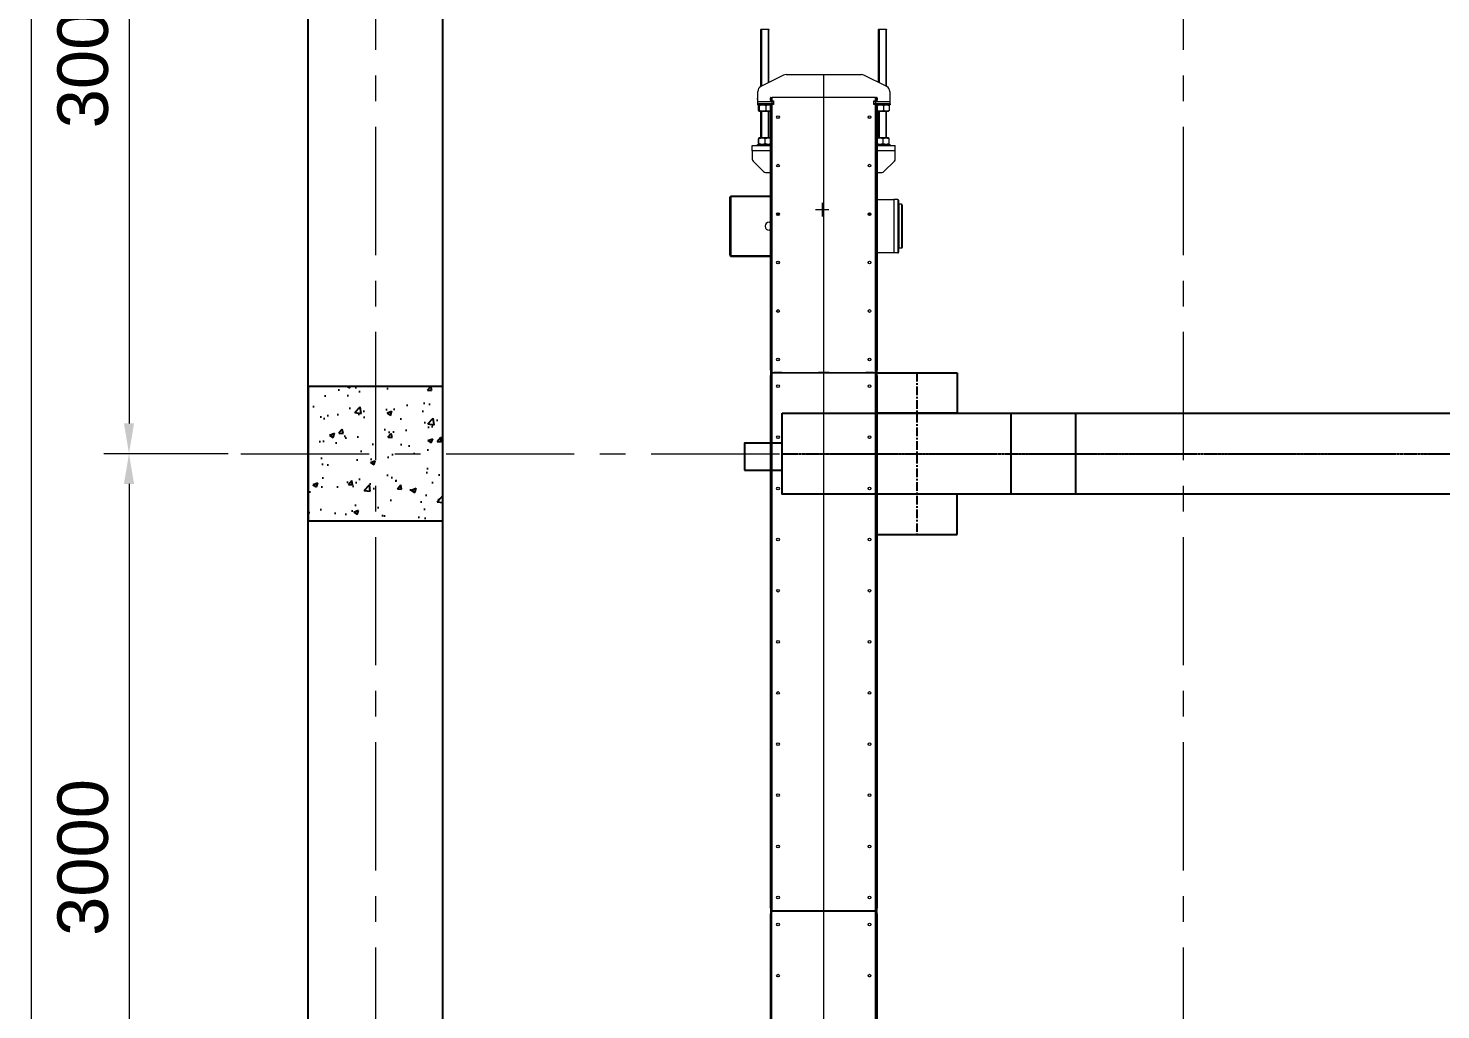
# Model space of a CAD drawing. Header units: millimetres. Extents: x 3220 to 226993, y 817 to 176024.
# Drawn here: x 6011 to 11256, y 168726 to 172372 of the extents above; entities that cross this region are included whole.
import ezdxf

# ---------------------------------------------------------------- set-up
doc = ezdxf.new("R2010")
doc.units = ezdxf.units.MM
for name, pattern in [('AXES', [50.8, 31.75, -6.35, 6.35, -6.35]), ('AXES2', [1.125, 0.75, -0.125, 0.125, -0.125]), ('CENTER', [10.16, 6.35, -1.27, 1.27, -1.27])]:
    doc.linetypes.add(name, pattern=pattern)
doc.layers.add('Axe', color=1, linetype='AXES', lineweight=9)
doc.layers.add('Gewinde(DIN)', color=160, linetype='Continuous', lineweight=25)
doc.layers.add('AXES', color=1, linetype='AXES2')
for name, color, linetype, lineweight, true_color in [('Mittelpunktmarkierung(DIN)', 7, 'Continuous', 25, 0x3f3f3f), ('Sichtbare Kanten(DIN)', 7, 'Continuous', 50, 0x3f3f3f), ('Sichtbare tangentiale Kanten(DIN)', 7, 'Continuous', 50, 0x3f3f3f)]:
    doc.layers.add(name, color=color, linetype=linetype, lineweight=lineweight, true_color=true_color)
doc.styles.add('ARIAL_BOLD', font='arial.ttf')
doc.dimstyles.new('ECHE 75', dxfattribs={"dimscale": 75, "dimtxt": 2.5, "dimasz": 1.5, "dimexe": 1.25, "dimexo": 0.625, "dimgap": 1, "dimtad": 1, "dimdec": 0, "dimtxsty": 'ARIAL_BOLD', "dimcen": 2.5, "dimclrd": 4, "dimclre": 4, "dimclrt": 6, "dimadec": 0, "dimazin": 0, "dimtfac": 1, "dimtdec": 0, "dimtmove": 0, "dimatfit": 3, "dimfxl": 1, "dimlwd": 13, "dimlwe": 13, "dimarcsym": 0})

# ---------------------------------------------------------------- blocks, each defined once
blk = doc.blocks.new('*D652')
at = {"color": 4, "lineweight": 13, "transparency": 16777216}
for p, q in [((6753.1, 173791.8), (6291, 173791.8)), ((6384.8, 173679.3), (6384.8, 170904.3)), ((6753.1, 170791.8), (6291, 170791.8))]:
    blk.add_line(p, q, dxfattribs=at)
at = {"color": 4, "transparency": 16777216}
for points in [[(6366, 173679.3), (6403.5, 173679.3), (6384.8, 173791.8)], [(6366, 170904.3), (6403.5, 170904.3), (6384.8, 170791.8)]]:
    blk.add_solid(points, dxfattribs=at)
at = {"layer": 'Defpoints', "color": 0, "transparency": 16777216}
for p in [(6800, 173791.8), (6384.8, 170791.8), (6800, 170791.8)]:
    blk.add_point(p, dxfattribs=at)
at = {"color": 6, "transparency": 16777216, "insert": (6214, 172291.8), "char_height": 187.5, "attachment_point": 5, "rotation": 90, "style": 'ARIAL_BOLD'}
blk.add_mtext('3000', dxfattribs=at)
blk = doc.blocks.new('*D653')
at = {"color": 4, "lineweight": 13, "transparency": 16777216}
for p, q in [((6753.1, 170791.8), (6291, 170791.8)), ((6384.8, 170679.3), (6384.8, 167904.3)), ((6753.1, 167791.8), (6291, 167791.8))]:
    blk.add_line(p, q, dxfattribs=at)
at = {"color": 4, "transparency": 16777216}
for points in [[(6366, 170679.3), (6403.5, 170679.3), (6384.8, 170791.8)], [(6366, 167904.3), (6403.5, 167904.3), (6384.8, 167791.8)]]:
    blk.add_solid(points, dxfattribs=at)
at = {"layer": 'Defpoints', "color": 0, "transparency": 16777216}
for p in [(6800, 170791.8), (6384.8, 167791.8), (6800, 167791.8)]:
    blk.add_point(p, dxfattribs=at)
at = {"color": 6, "transparency": 16777216, "insert": (6214, 169291.8), "char_height": 187.5, "attachment_point": 5, "rotation": 90, "style": 'ARIAL_BOLD'}
blk.add_mtext('3000', dxfattribs=at)
blk = doc.blocks.new('*D659')
at = {"color": 4, "lineweight": 13, "transparency": 16777216}
for p, q in [((6056.6, 173791.8), (5927.2, 173791.8)), ((6020.9, 173679.3), (6020.9, 149904.3)), ((6244.1, 149791.8), (5927.2, 149791.8))]:
    blk.add_line(p, q, dxfattribs=at)
at = {"color": 4, "transparency": 16777216}
for points in [[(6002.2, 173679.3), (6039.7, 173679.3), (6020.9, 173791.8)], [(6002.2, 149904.3), (6039.7, 149904.3), (6020.9, 149791.8)]]:
    blk.add_solid(points, dxfattribs=at)
at = {"layer": 'Defpoints', "color": 0, "transparency": 16777216}
for p in [(6103.5, 173791.8), (6020.9, 149791.8), (6291, 149791.8)]:
    blk.add_point(p, dxfattribs=at)
at = {"color": 6, "transparency": 16777216, "insert": (5850.2, 161791.8), "char_height": 187.5, "attachment_point": 5, "rotation": 90, "style": 'ARIAL_BOLD'}
blk.add_mtext('24000', dxfattribs=at)
blk = doc.blocks.new("SYST7ME D'AXE")
at = {"layer": 'Axe', "ltscale": 15}
for p, q in [((0, 18500), (0, -6500)), ((3000, 18500), (3000, -6500)), ((-500, 15000), (15500, 15000))]:
    blk.add_line(p, q, dxfattribs=at)
blk = doc.blocks.new('Level -3.5 et0m')
h = blk.add_hatch()
h.set_pattern_fill('AR-CONC', color=256)
h.set_pattern_definition([(50, (-178579.41, -92209.63), (182.18467, -15.93909), [19.05, -209.55]), (355, (-178579.4, -92209.63), (-35.24342, 191.05685), [15.24, -167.64058]), (100.45144, (-178564.23, -92210.96), (146.94125, 175.11775), [16.19001, -178.09024]), (46.1842, (-178579.4, -92158.83), (271.07904, -42.04233), [28.575, -314.325]), (96.63556, (-178556.82, -92162.33), (237.40413, 247.42612), [24.28502, -267.1356]), (351.18415, (-178579.4, -92158.83), (237.40413, 247.42612), [22.85997, -251.45973]), (21, (-178554.01, -92171.53), (151.61439, -102.2652), [19.05, -209.55]), (326, (-178554, -92171.53), (61.80203, 184.18797), [15.24, -167.64]), (71.45144, (-178541.37, -92180.05), (213.41642, 81.92277), [16.19001, -178.08994]), (37.5, (-178579.41, -92209.63), (3.088603, 84.555039), [0, -165.608, 0, -170.18, 0, -168.275]), (7.5, (-178579.41, -92209.63), (66.819663, 100.180575), [0, -97.028, 0, -161.798, 0, -64.135]), (327.5, (-178636.05, -92209.63), (135.590595, -5.728744), [0, -63.5, 0, -198.12, 0, -262.89]), (317.5, (-178661.45, -92209.63), (148.12918, 25.42649), [0, -82.55, 0, -131.572, 0, -186.69])])
h.paths.add_polyline_path([(0, -2750), (-250, -2750), (-250, -3000), (0, -3000)])
h.paths.add_polyline_path([(250, -2750), (0, -2750), (0, -3000), (250, -3000)])
h.paths.add_polyline_path([(250, -3000), (0, -3000), (0, -3250), (250, -3250)])
h.paths.add_polyline_path([(0, -3000), (-250, -3000), (-250, -3250), (0, -3250)])
for points in [[(15250, -18250), (-250, -18250), (-250, 250), (15250, 250)], [(250, -250), (14750, -250), (14750, -17750), (250, -17750)], [(-250, -3250), (250, -3250), (250, -2750), (-250, -2750)]]:
    blk.add_lwpolyline(points, close=True)
blk.add_blockref("SYST7ME D'AXE", (0, -18000))
blk = doc.blocks.new('110 T')
at = {"color": 1, "linetype": 'CENTER', "ltscale": 5}
blk.add_line((-11660, 300), (-11660, -300), dxfattribs=at)
at = {"color": 5}
for p, q in [((-11310, 150), (-11310, -150)), ((-11070, 150), (-11070, -150))]:
    blk.add_line(p, q, dxfattribs=at)
for points in [[(-11510, 300), (-11510, 150), (-11810, 150), (-11810, 300)], [(-12160, 150), (440, 150), (440, -150), (-12160, -150)], [(-12299, -60.8), (-12160, -60.8), (-12160, 39.2), (-12299, 39.2)], [(-11510, -300), (-11510, -150), (-11810, -150), (-11810, -300)]]:
    blk.add_lwpolyline(points, close=True, dxfattribs=at)
at = {"layer": 'AXES'}
blk.add_line((-12160, 0), (440, 0), dxfattribs=at)
blk = doc.blocks.new('TKF 300 tondeur T')
at = {"color": 1, "lineweight": 0}
blk.add_line((0, 0), (1108, 0), dxfattribs=at)
at = {"layer": 'Gewinde(DIN)', "color": 5, "lineweight": 0}
for p, q in [((972, 231.4), (873, 231.4)), ((1277, 231.4), (1064.8, 231.4)), ((873, 205.6), (972, 205.6)), ((1077.7, 205.6), (1277, 205.6)), ((972, -205.6), (873, -205.6)), ((1277, -205.6), (1077.7, -205.6)), ((873, -231.4), (972, -231.4)), ((1064.8, -231.4), (1277, -231.4))]:
    blk.add_line(p, q, dxfattribs=at)
at = {"layer": 'Mittelpunktmarkierung(DIN)', "color": 5, "lineweight": 0, "ltscale": 5.555937}
for p, q in [((631.5, 5.8), (581.5, 5.8)), ((606.5, 30.8), (606.5, -19.2))]:
    blk.add_line(p, q, dxfattribs=at)
at = {"layer": 'Sichtbare Kanten(DIN)', "color": 5, "lineweight": 0}
for p, q in [((433, 343.9), (433, 198.2)), ((435, 343.9), (433, 343.9)), ((435, 198.2), (435, 343.9)), ((435.5, 343.9), (435.5, 198.2)), ((435.5, 343.9), (437.6, 343.9)), ((437.6, 348.5), (652.4, 348.5)), ((437.6, 343.9), (437.6, 348.5)), ((652.4, 348.5), (652.4, 343.9)), ((652.4, 343.9), (654.5, 343.9)), ((654.5, 198.2), (654.5, 343.9)), ((655, 343.9), (655, 198.2)), ((655, 343.9), (657, 343.9)), ((657, 198.2), (657, 343.9)), ((747.9, 223.4), (787.1, 262.6)), ((825, 265.5), (794.1, 265.5)), ((825, 265.5), (845, 265.5)), ((845, 265.5), (845, 198.2)), ((745, 216.4), (745, 198.2)), ((845, 246.5), (849, 246.5)), ((849, 246.5), (849, 198.2)), ((849, 239.8), (850, 241.5)), ((852, 242.2), (870, 242.2)), ((852, 240.8), (870, 240.8)), ((852, 217.1), (870, 217.1)), ((873, 239.8), (872, 241.5)), ((873, 198.2), (873, 239.8)), ((873, 233.5), (972, 233.5)), ((972, 239.8), (973.1, 241.7)), ((972, 239.8), (972, 198.2)), ((993, 243.1), (975, 243.1)), ((993, 239.5), (975, 239.5)), ((993, 214.9), (975, 214.9)), ((996, 239.8), (994.9, 241.7)), ((996, 198.2), (996, 246.5)), ((1000, 246.5), (996, 246.5)), ((1000, 245), (1000, 246.5)), ((1000, 192.9), (1000, 245)), ((1000, 245), (1008, 245)), ((1008, 245), (1008, 192.9)), ((1008, 245), (1045.6, 245)), ((1016, 246.5), (1016, 245)), ((1016, 246.5), (1020, 246.5)), ((1020, 246.5), (1020, 245)), ((1105.9, 149.2), (1063.5, 233.9)), ((1063.8, 233.5), (1276, 233.5)), ((1276, 203.5), (1276, 233.5)), ((1277, 232.5), (1276, 233.5)), ((1277, 232.5), (1277, 204.5)), ((0, 196.2), (0, 197.3)), ((0, 196.2), (0, 192.3)), ((0, 0.1), (0, 192.3)), ((10, 198.2), (995, 198.2)), ((47, 166), (48.2, 166)), ((48.2, 166), (53, 166)), ((52, 166), (53, 166)), ((227, 166), (233, 166)), ((227, 166), (233, 166)), ((407, 166), (413, 166)), ((407, 166), (413, 166)), ((435, 201.5), (435.5, 201.5)), ((435.5, 198.5), (435, 198.5)), ((530, 198.2), (530, 203)), ((560, 198.5), (530, 198.5)), ((560, 203), (560, 198.2)), ((585.2, 168.5), (594.8, 168.5)), ((587, 166), (593, 166)), ((587, 166), (593, 166)), ((590.6, 168.5), (591.5, 169)), ((591.5, 174.8), (591.5, 169.9)), ((591.5, 173.5), (593.6, 173.5)), ((654.5, 201.5), (655, 201.5)), ((655, 198.5), (654.5, 198.5)), ((767, 166), (773, 166)), ((767, 166), (773, 166)), ((873, 203.5), (972, 203.5)), ((947, 166), (948, 166)), ((948, 166), (950, 166)), ((950, 165), (950, 166)), ((997, 196.2), (997, 198)), ((997, 196.2), (997, 192.3)), ((997, 186.4), (997, 192.3)), ((1000, 190.5), (997, 190.5)), ((1011, 186.4), (997, 186.4)), ((1000, 186.4), (1000, 192.9)), ((1008, 192.9), (1008, 186.4)), ((1011, 198), (1011, 196.2)), ((1011, 192.3), (1011, 196.2)), ((1011, 192.3), (1011, 186.4)), ((1013, 198.2), (1021, 198.2)), ((1023, 196.2), (1023, 198)), ((1023, 196.2), (1023, 192.3)), ((1023, 0.1), (1023, 192.3)), ((1078.8, 203.5), (1276, 203.5)), ((1277, 204.5), (1276, 203.5)), ((1108, 140.3), (1108, -140.3)), ((0, 0.1), (0, -0.1)), ((1023, 0.1), (1023, -0.1)), ((0, -192.3), (0, -0.1)), ((1023, -192.3), (1023, -0.1)), ((1063.5, -233.9), (1105.9, -149.2)), ((0, -192.3), (0, -196.2)), ((0, -197.3), (0, -196.2)), ((995, -198.2), (10, -198.2)), ((50, -165), (50, -166)), ((52, -166), (50, -166)), ((52, -166), (53, -166)), ((227, -166), (233, -166)), ((407, -166), (413, -166)), ((440, -198.2), (440, -198.5)), ((440, -198.5), (474.1, -198.5)), ((446.5, -259.7), (446.5, -198.5)), ((486.3, -198.5), (474.1, -198.5)), ((486.3, -198.5), (486.3, -198.2)), ((486.3, -198.5), (603.7, -198.5)), ((594.8, -168.5), (585.2, -168.5)), ((587, -166), (593, -166)), ((590.6, -168.5), (591.5, -169)), ((591.5, -174.8), (591.5, -169.9)), ((593.6, -173.5), (591.5, -173.5)), ((603.7, -198.5), (603.7, -198.2)), ((615.9, -198.5), (603.7, -198.5)), ((615.9, -198.5), (650, -198.5)), ((643.5, -259.7), (643.5, -198.5)), ((650, -198.2), (650, -198.5)), ((745, -198.2), (745, -216.4)), ((767, -166), (773, -166)), ((845, -198.2), (845, -265.5)), ((849, -198.2), (849, -246.5)), ((873, -239.9), (873, -198.2)), ((873, -203.5), (972, -203.5)), ((947, -166), (948, -166)), ((950, -166), (948, -166)), ((950, -166), (950, -165)), ((972, -198.2), (972, -239.9)), ((996, -246.5), (996, -198.2)), ((997, -186.4), (1011, -186.4)), ((997, -192.3), (997, -186.4)), ((1000, -190.5), (997, -190.5)), ((997, -192.3), (997, -196.2)), ((997, -198), (997, -196.2)), ((1000, -192.9), (1000, -186.4)), ((1000, -245), (1000, -192.9)), ((1008, -186.4), (1008, -192.9)), ((1008, -192.9), (1008, -245)), ((1011, -186.4), (1011, -192.3)), ((1011, -196.2), (1011, -192.3)), ((1011, -196.2), (1011, -198)), ((1021, -198.2), (1013, -198.2)), ((1023, -192.3), (1023, -196.2)), ((1023, -198), (1023, -196.2)), ((1078.8, -203.5), (1276, -203.5)), ((1276, -233.5), (1276, -203.5)), ((1277, -204.5), (1276, -203.5)), ((1277, -204.5), (1277, -232.5)), ((644, -259.7), (446, -259.7)), ((446, -275.6), (446, -259.7)), ((644, -275.6), (644, -259.7)), ((787.1, -262.6), (747.9, -223.4)), ((845, -246.5), (849, -246.5)), ((849, -239.9), (850, -241.5)), ((852, -219.9), (870, -219.9)), ((852, -242.2), (870, -242.2)), ((873, -239.9), (872, -241.5)), ((873, -233.5), (972, -233.5)), ((972, -239.9), (973.1, -241.7)), ((993, -222.1), (975, -222.1)), ((993, -243.1), (975, -243.1)), ((996, -239.9), (994.9, -241.7)), ((1000, -246.5), (996, -246.5)), ((1008, -245), (1000, -245)), ((1000, -246.5), (1000, -245)), ((1045.6, -245), (1008, -245)), ((1016, -245), (1016, -246.5)), ((1016, -246.5), (1020, -246.5)), ((1020, -245), (1020, -246.5)), ((1063.8, -233.5), (1276, -233.5)), ((1277, -232.5), (1276, -233.5)), ((642, -277.6), (448, -277.6)), ((463.5, -288.9), (463.5, -278.6)), ((623.7, -291.6), (466.2, -291.6)), ((626.5, -288.9), (626.5, -278.6)), ((794.1, -265.5), (825, -265.5)), ((825, -265.5), (845, -265.5))]:
    blk.add_line(p, q, dxfattribs=at)
for centre in [(50, 170), (230, 170), (410, 170), (590, 170), (770, 170), (950, 170), (50, -170), (230, -170), (410, -170), (590, -170), (770, -170), (950, -170)]:
    blk.add_circle(centre, 5, dxfattribs=at)
for centre, radius, start, end in [((437.6, 343.9), 4.6, 90, 180), ((437.6, 343.9), 2.6, 90, 180), ((440, 343.5), 5, 163.7398, 180), ((652.4, 343.9), 4.6, 0, 90), ((652.4, 343.9), 2.6, 0, 90), ((650, 343.5), 5, 0, 16.2602), ((794.1, 255.5), 10, 90, 135), ((545, 203), 15, 0, 180), ((755, 216.4), 10, 135, 180), ((1045.6, 225), 20, 26.5651, 90), ((1088, 140.3), 20, 0, 26.5651), ((1088, -140.3), 20, 333.4349, 0), ((755, -216.4), 10, 180, 225), ((1045.6, -225), 20, 270, 333.4349), ((448, -275.6), 2, 180, 270), ((462.5, -278.6), 1, 0, 90), ((466.2, -288.9), 2.75, 180, 270), ((623.7, -288.9), 2.75, 270, 0), ((627.5, -278.6), 1, 90, 180), ((642, -275.6), 2, 270, 0), ((794.1, -255.5), 10, 225, 270)]:
    blk.add_arc(centre, radius, start, end, dxfattribs=at)
for centre, major_axis, start_param, end_param in [((10, 197.3), (-10, 0), 4.712389, 6.283185), ((995, 198), (2, 0), 0, 1.570796), ((1013, 198), (-2, 0), 4.712389, 6.283185), ((1021, 198), (2, 0), 0, 1.570796), ((10, -197.3), (-10, 0), 0, 1.570796), ((995, -198), (2, 0), 4.712389, 6.283185), ((1013, -198), (-2, 0), 0, 1.570796), ((1021, -198), (2, 0), 4.712389, 6.283185)]:
    blk.add_ellipse(centre, major_axis=major_axis, ratio=0.087156, start_param=start_param, end_param=end_param, dxfattribs=at)
for points, weights in [([(852, 242.2), (848.2, 241.5), (852, 240.8)], [1, 1.15470053838, 1]), ([(852, 240.8), (848.2, 229), (852, 217.1)], [1, 1.15470053838, 1]), ([(852, 217.1), (848.6, 207.3), (851, 198.2)], [1, 1.13358959651, 1.03646014728]), ([(870, 240.8), (873.8, 241.5), (870, 242.2)], [1, 1.15470053838, 1]), ([(870, 217.1), (873.8, 229), (870, 240.8)], [1, 1.15470053838, 1]), ([(871, 198.2), (873.4, 207.3), (870, 217.1)], [1.03646014728, 1.13358959651, 1]), ([(975, 243.1), (971.2, 241.3), (975, 239.5)], [1, 1.15470053838, 1]), ([(975, 239.5), (971.2, 227.2), (975, 214.9)], [1, 1.15470053838, 1]), ([(975, 214.9), (971.8, 206.2), (973.7, 198.2)], [1, 1.12545296205, 1.04743609972]), ([(993, 239.5), (996.8, 241.3), (993, 243.1)], [1, 1.15470053838, 1]), ([(993, 214.9), (996.8, 227.2), (993, 239.5)], [1, 1.15470053838, 1]), ([(994.3, 198.2), (996.2, 206.2), (993, 214.9)], [1.04743609972, 1.12545296205, 1]), ([(585.1, 169.1), (588.1, 168.7), (591.5, 169.9)], [1.06642358993, 1.10642227603, 1]), ([(591.5, 169.9), (591.5, 169), (591.5, 169)], [1, 1.07735026919, 1.07735026919]), ([(591.5, -169.9), (588.1, -168.7), (585.1, -169.1)], [1, 1.10642227603, 1.06642358993]), ([(591.5, -169), (591.5, -169), (591.5, -169.9)], [1.07735026919, 1.07735026919, 1]), ([(851.4, -198.2), (848.4, -208.8), (852, -219.9)], [1.02123851615, 1.1432309128, 1]), ([(870, -219.9), (873.6, -208.8), (870.6, -198.2)], [1, 1.1432309128, 1.02123851615]), ([(974.8, -198.2), (971.3, -210.1), (975, -222.1)], [1.00711671201, 1.15105633783, 1]), ([(993, -222.1), (996.7, -210.1), (993.2, -198.2)], [1, 1.15105633783, 1.00711671201]), ([(852, -219.9), (848.2, -231), (852, -242.2)], [1, 1.15470053838, 1]), ([(852, -242.2), (850.1, -241.8), (850, -241.5)], [1, 1.06993503982, 1.07663940383]), ([(870, -242.2), (873.8, -231), (870, -219.9)], [1, 1.15470053838, 1]), ([(872, -241.5), (871.9, -241.8), (870, -242.2)], [1.07663940383, 1.06993503982, 1]), ([(975, -222.1), (971.2, -232.6), (975, -243.1)], [1, 1.15470053838, 1]), ([(975, -243.1), (973.4, -242.4), (973.1, -241.7)], [1, 1.05768712537, 1.07235171871]), ([(993, -243.1), (996.8, -232.6), (993, -222.1)], [1, 1.15470053838, 1]), ([(994.9, -241.7), (994.6, -242.4), (993, -243.1)], [1.07235171871, 1.05768712537, 1])]:
    blk.add_rational_spline(points, weights, degree=2, dxfattribs=at)
at = {"layer": 'Sichtbare tangentiale Kanten(DIN)', "color": 5, "lineweight": 0}
for p, q in [((437.6, 343.9), (652.4, 343.9)), ((825, 198.2), (825, 265.5)), ((0, 196.2), (997, 196.2)), ((0, 192.3), (997, 192.3)), ((48.2, 165.3), (48.2, 166)), ((52, 165.4), (52, 166)), ((435, 204.5), (435.5, 204.5)), ((654.5, 204.5), (655, 204.5)), ((948, 166), (948, 165.4)), ((1008, 192.9), (1000, 192.9)), ((1011, 196.2), (1023, 196.2)), ((1011, 192.3), (1023, 192.3)), ((0, -192.3), (997, -192.3)), ((0, -196.2), (997, -196.2)), ((52, -166), (52, -165.4)), ((474.1, -198.5), (474.1, -198.2)), ((615.9, -198.5), (615.9, -198.2)), ((825, -265.5), (825, -198.2)), ((948, -165.4), (948, -166)), ((1000, -192.9), (1008, -192.9)), ((1011, -192.3), (1023, -192.3)), ((1011, -196.2), (1023, -196.2)), ((644, -275.6), (446, -275.6)), ((626.5, -278.6), (463.5, -278.6)), ((626.5, -288.9), (463.5, -288.9))]:
    blk.add_line(p, q, dxfattribs=at)
blk = doc.blocks.new('TKF 300 2000 T')
at = {"color": 1, "lineweight": 0}
blk.add_line((-2000, 0), (0, 0), dxfattribs=at)
at = {"layer": 'Sichtbare Kanten(DIN)', "color": 5, "lineweight": 0}
for p, q in [((-2000, 185), (-2000, 156)), ((-1999, 185), (-2000, 185)), ((-1999, 196.2), (-1999, 197.3)), ((-1999, 196.2), (-1999, 192.3)), ((-1999, 0.1), (-1999, 192.3)), ((-1989, 198.2), (-11, 198.2)), ((-1, 197.3), (-1, 196.2)), ((-1, 192.3), (-1, 196.2)), ((-1, 192.3), (-1, 0.1)), ((0, 185), (-1, 185)), ((0, 156), (0, 185)), ((-2000, 156), (-1999, 156)), ((-2000, 20), (-2000, 156)), ((-1, 156), (0, 156)), ((0, 156), (0, 20)), ((-1999, 20), (-2000, 20)), ((-2000, 20), (-2000, -20)), ((-1999, 0.1), (-1999, -0.1)), ((0, 20), (-1, 20)), ((-1, -0.1), (-1, 0.1)), ((0, -20), (0, 20)), ((-2000, -156), (-2000, -20)), ((-2000, -20), (-1999, -20)), ((-1999, -192.3), (-1999, -0.1)), ((-1, -0.1), (-1, -192.3)), ((-1, -20), (0, -20)), ((0, -20), (0, -156)), ((-2000, -156), (-2000, -185)), ((-1999, -156), (-2000, -156)), ((0, -156), (-1, -156)), ((0, -185), (0, -156)), ((-2000, -185), (-1999, -185)), ((-1999, -192.3), (-1999, -196.2)), ((-1999, -197.3), (-1999, -196.2)), ((-11, -198.2), (-1989, -198.2)), ((-1, -185), (0, -185)), ((-1, -196.2), (-1, -192.3)), ((-1, -196.2), (-1, -197.3))]:
    blk.add_line(p, q, dxfattribs=at)
for centre in [(-1950, 170), (-1760, 170), (-1570, 170), (-1380, 170), (-1190, 170), (-1000, 170), (-810, 170), (-620, 170), (-430, 170), (-240, 170), (-50, 170), (-1950, -170), (-1760, -170), (-1570, -170), (-1380, -170), (-1190, -170), (-1000, -170), (-810, -170), (-620, -170), (-430, -170), (-240, -170), (-50, -170)]:
    blk.add_circle(centre, 5, dxfattribs=at)
for centre, start, end in [((-1750, 170), 157.6684, 202.3316), ((-250, 170), 337.6684, 22.3316), ((-1994, 156), 180, 213.5573), ((-6, 156), 326.4427, 0), ((-1994, -156), 146.4427, 180), ((-6, -156), 0, 33.5573), ((-1750, -170), 157.6684, 202.3316), ((-250, -170), 337.6684, 22.3316)]:
    blk.add_arc(centre, 6, start, end, dxfattribs=at)
for centre, major_axis, start_param, end_param in [((-1989, 197.3), (-10, 0), 4.712389, 6.283185), ((-11, 197.3), (10, 0), 0, 1.570796), ((-1989, -197.3), (-10, 0), 0, 1.570796), ((-11, -197.3), (10, 0), 4.712389, 6.283185)]:
    blk.add_ellipse(centre, major_axis=major_axis, ratio=0.087156, start_param=start_param, end_param=end_param, dxfattribs=at)
at = {"layer": 'Sichtbare tangentiale Kanten(DIN)', "color": 5, "lineweight": 0}
for p, q in [((-1999, 196.2), (-1, 196.2)), ((-1999, 192.3), (-1, 192.3)), ((-1999, -192.3), (-1, -192.3)), ((-1999, -196.2), (-1, -196.2))]:
    blk.add_line(p, q, dxfattribs=at)
blk = doc.blocks.new('111 T')
at = {"color": 1, "lineweight": 0}
blk.add_line((-4522, 0.1), (-3022, 0.1), dxfattribs=at)
at = {"layer": 'Sichtbare Kanten(DIN)', "color": 5, "lineweight": 0}
for p, q in [((-4511, 198.3), (-3033, 198.3)), ((-3023, 197.4), (-3023, 196.3)), ((-3023, 192.5), (-3023, 196.3)), ((-3023, 192.5), (-3023, 0.2)), ((-3022, 185.1), (-3023, 185.1)), ((-3022, 156.1), (-3022, 185.1)), ((-3023, 156.1), (-3022, 156.1)), ((-3022, 156.1), (-3022, 20.1)), ((-3022, 20.1), (-3023, 20.1)), ((-3023, 0), (-3023, 0.2)), ((-3023, 0), (-3023, -192.2)), ((-3022, -19.9), (-3022, 20.1)), ((-3023, -19.9), (-3022, -19.9)), ((-3022, -19.9), (-3022, -155.9)), ((-3022, -155.9), (-3023, -155.9)), ((-3022, -184.9), (-3022, -155.9)), ((-3033, -198.1), (-4511, -198.1)), ((-3023, -184.9), (-3022, -184.9)), ((-3023, -196.1), (-3023, -192.2)), ((-3023, -196.1), (-3023, -197.2))]:
    blk.add_line(p, q, dxfattribs=at)
for centre in [(-3262, 170.1), (-3072, 170.1), (-3262, -169.9), (-3072, -169.9)]:
    blk.add_circle(centre, 5, dxfattribs=at)
for centre, start, end in [((-3272, 170.1), 337.6684, 22.3316), ((-3028, 156.1), 326.4427, 0), ((-3028, -155.9), 0, 33.5573), ((-3272, -169.9), 337.6684, 22.3316)]:
    blk.add_arc(centre, 6, start, end, dxfattribs=at)
for centre, start_param, end_param in [((-3033, 197.4), 0, 1.570796), ((-3033, -197.2), 4.712389, 6.283185)]:
    blk.add_ellipse(centre, major_axis=(10, 0), ratio=0.087156, start_param=start_param, end_param=end_param, dxfattribs=at)
at = {"layer": 'Sichtbare tangentiale Kanten(DIN)', "color": 5, "lineweight": 0}
for p, q in [((-4521, 196.3), (-3023, 196.3)), ((-4521, 192.5), (-3023, 192.5)), ((-4521, -192.2), (-3023, -192.2)), ((-4521, -196.1), (-3023, -196.1))]:
    blk.add_line(p, q, dxfattribs=at)
for name, p in [('TKF 300 tondeur T', (-1023, 0.1)), ('TKF 300 2000 T', (-1022, 0.1))]:
    blk.add_blockref(name, p)

msp = doc.modelspace()

# ---------------------------------------------------------------- block references
for name, p in [('Level -3.5 et0m', (7300, 173791.8)), ('110 T', (20970, 170791.8))]:
    msp.add_blockref(name, p)
at = {"color": 0, "rotation": 90}
msp.add_blockref('111 T', (8965, 172114.8), dxfattribs=at)

# ---------------------------------------------------------------- dimensions: what is measured, and where the dimension line sits
for base, p1, p2, picture, middle in [((6020.9, 149791.8), (6103.5, 173791.8), (6291, 149791.8), '*D659', (5850.2, 161791.8)), ((6384.8, 170791.8), (6800, 173791.8), (6800, 170791.8), '*D652', (6214, 172291.8)), ((6384.8, 167791.8), (6800, 170791.8), (6800, 167791.8), '*D653', (6214, 169291.8))]:
    dim = msp.add_linear_dim(base=base, p1=p1, p2=p2, angle=90, dimstyle='ECHE 75')
    dim.commit()
    dim.dimension.update_dxf_attribs({"geometry": picture, "text_midpoint": middle})

doc.saveas('drawing.dxf')
